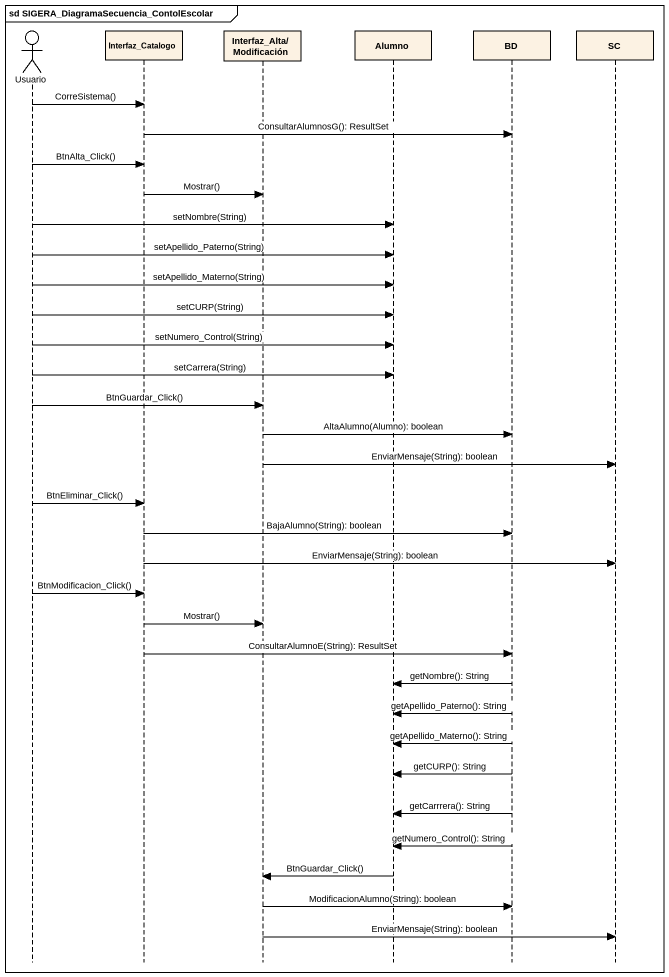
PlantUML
@startuml
mainframe sd SIGERA_DiagramaSecuencia_ContolEscolar
hide footbox
actor Usuario
participant Interfaz_Catalogo
participant "Interfaz_Alta/Modificación" as Interfaz_Alta_Modificación
participant Alumno
participant BD
participant SC

Usuario -> Interfaz_Catalogo : CorreSistema()
Interfaz_Catalogo -> BD : ConsultarAlumnosG(): ResultSet
Usuario -> Interfaz_Catalogo : BtnAlta_Click()
Interfaz_Catalogo -> Interfaz_Alta_Modificación : Mostrar()
Usuario -> Alumno : setNombre(String)
Usuario -> Alumno : setApellido_Paterno(String)
Usuario -> Alumno : setApellido_Materno(String)
Usuario -> Alumno : setCURP(String)
Usuario -> Alumno : setNumero_Control(String)
Usuario -> Alumno : setCarrera(String)
Usuario -> Interfaz_Alta_Modificación : BtnGuardar_Click()
Interfaz_Alta_Modificación -> BD : AltaAlumno(Alumno): boolean
Interfaz_Alta_Modificación -> SC : EnviarMensaje(String): boolean
Usuario -> Interfaz_Catalogo : BtnEliminar_Click()
Interfaz_Catalogo -> BD : BajaAlumno(String): boolean
Interfaz_Catalogo -> SC : EnviarMensaje(String): boolean
Usuario -> Interfaz_Catalogo : BtnModificacion_Click()
Interfaz_Catalogo -> Interfaz_Alta_Modificación : Mostrar()
Interfaz_Catalogo -> BD : ConsultarAlumnoE(String): ResultSet
BD -> Alumno : getNombre(): String
BD -> Alumno : getApellido_Paterno(): String
BD -> Alumno : getApellido_Materno(): String
BD -> Alumno : getCURP(): String
BD -> Alumno : getCarrrera(): String
BD -> Alumno : getNumero_Control(): String
Alumno -> Interfaz_Alta_Modificación : BtnGuardar_Click()
Interfaz_Alta_Modificación -> BD : ModificacionAlumno(String): boolean
Interfaz_Alta_Modificación -> SC : EnviarMensaje(String): boolean
@enduml
